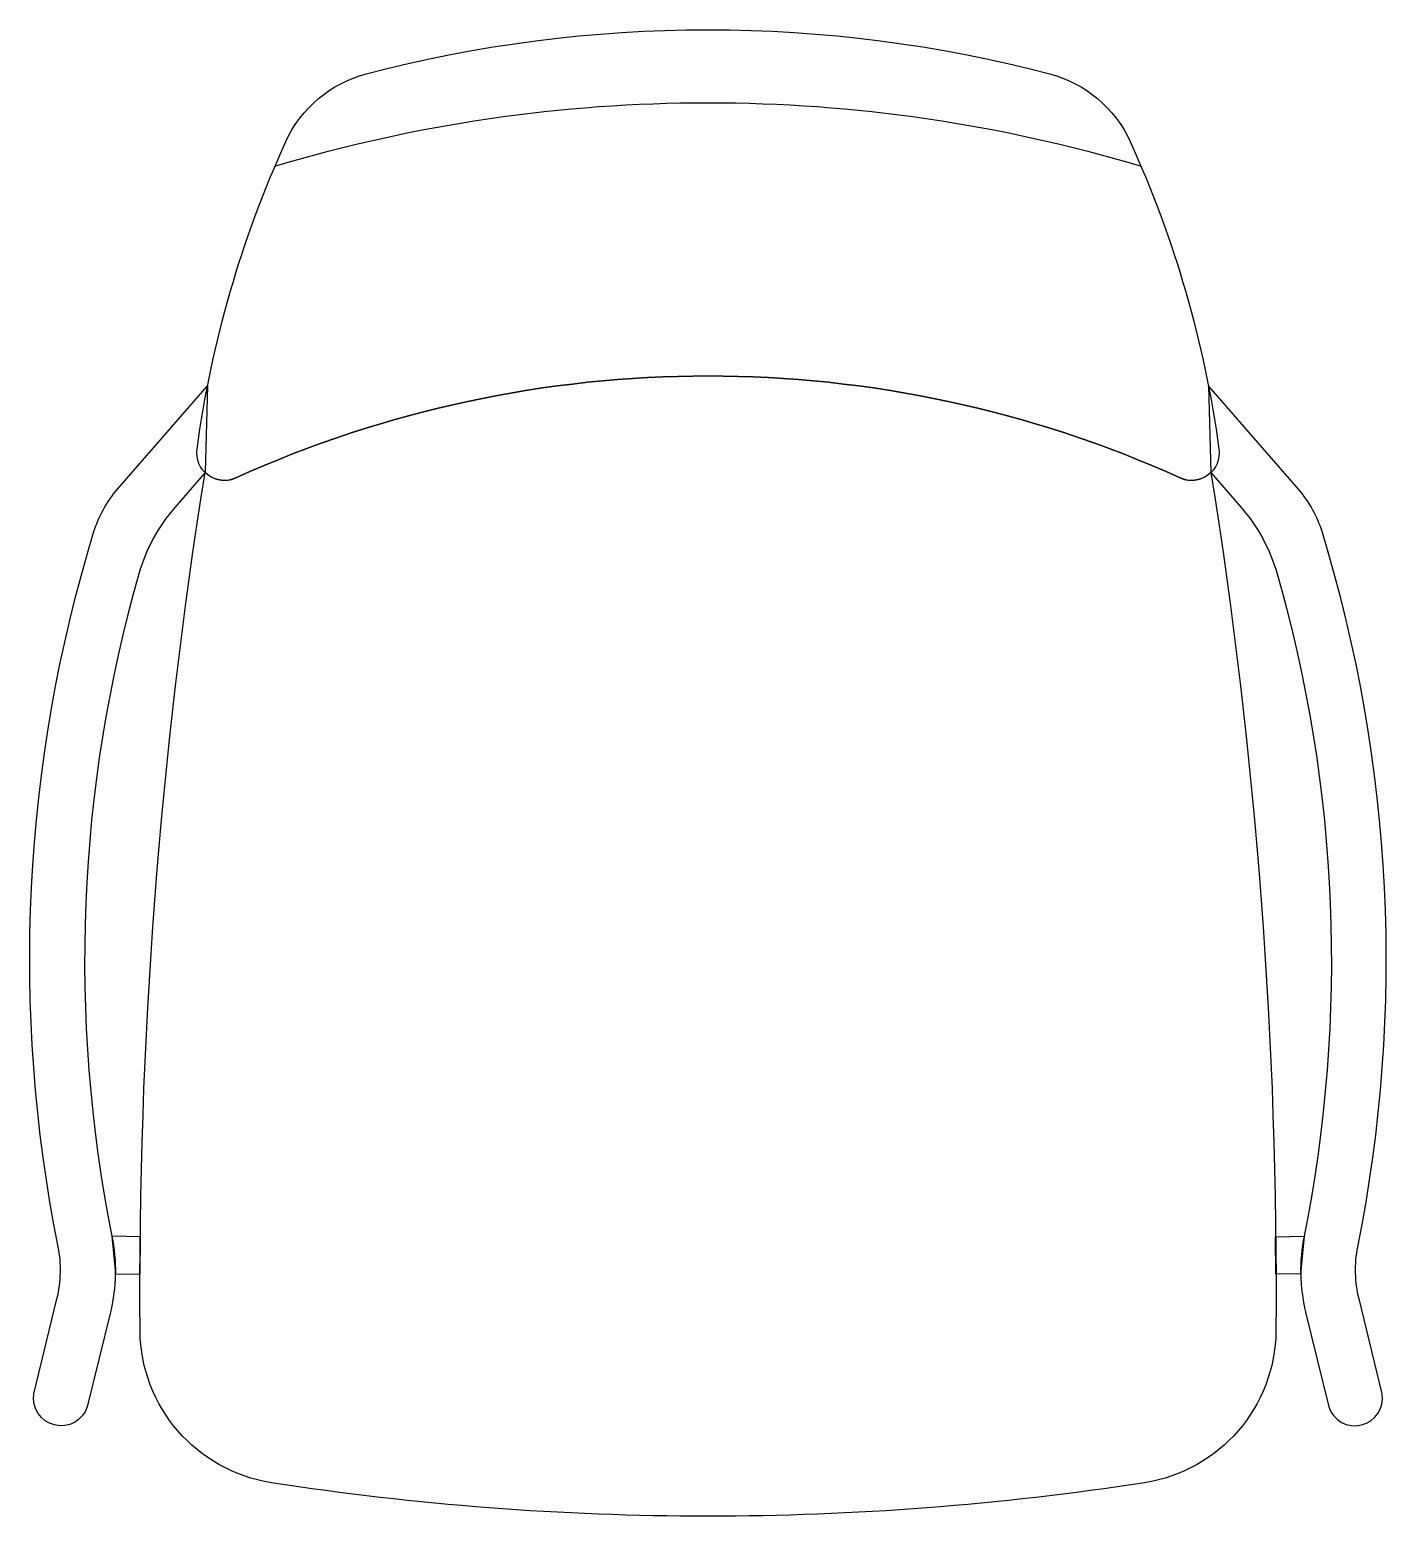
# Model space of a CAD drawing. Header units: millimetres. Extents: x -272 to 272, y -298 to 298.
import ezdxf

# ---------------------------------------------------------------- set-up
doc = ezdxf.new("R2010")
doc.units = ezdxf.units.MM
doc.header["$LTSCALE"] = 0.001

msp = doc.modelspace()

# ---------------------------------------------------------------- linework, layer by layer
for points in [[(-189.1, 118.13, -0.592772), (-204.6, 129.63, -0.073593), (-169, 252.83, -0.224824), (-136.9, 279.83, -0.129235), (136.9, 279.83, -0.224824), (169, 252.83, -0.073593), (204.6, 129.63, -0.592772), (189.1, 118.13, 0.21577), (-189.1, 118.13)], [(-173.4, 242.93, -0.146402), (173.4, 242.93)], [(-269.9, -248.57), (-260.7, -210.47, 0.109668), (-260.2, -189.67, -0.124393), (-246, 96.23, -0.104636), (-236.4, 113.63), (-200.4, 155.03), (-201.4, 120.33), (-213.5, 106.33, 0.109318), (-227.9, 79.73, 0.119673), (-238.7, -185.37, -0.109904), (-239.3, -215.77), (-248.6, -253.77, -0.92092), (-269.9, -248.57)], [(-174.8, -284.07, -0.368099), (-227.4, -223.27, -0.041415), (-201.4, 120.33, 0.311545), (-189.1, 118.13, -0.21577), (189.1, 118.13, 0.311545), (201.4, 120.33, -0.041415), (227.4, -223.27, -0.368099), (174.8, -284.07, -0.076918), (-174.8, -284.07)], [(269.9, -248.57), (260.7, -210.47, -0.109668), (260.2, -189.67, 0.124393), (246, 96.23, 0.104636), (236.4, 113.63), (200.4, 155.03), (201.4, 120.33), (213.5, 106.33, -0.109318), (227.9, 79.73, -0.119673), (238.7, -185.37, 0.109904), (239.3, -215.77), (248.6, -253.77, 0.92092), (269.9, -248.57)]]:
    msp.add_lwpolyline(points, format="xyb")
for points in [[(-227.3, -185.67), (-238.7, -185.37), (-237.3, -200.47), (-227.4, -200.67), (-227.3, -185.67)], [(227.3, -185.67), (238.7, -185.37), (237.3, -200.47), (227.4, -200.67), (227.3, -185.67)]]:
    msp.add_lwpolyline(points)

doc.saveas('drawing.dxf')
